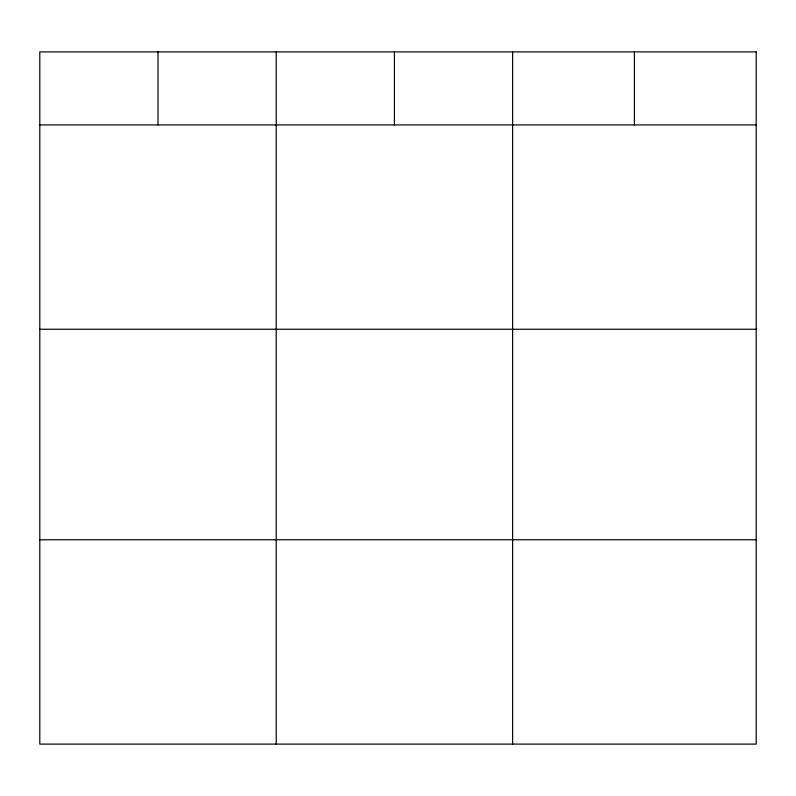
<?xml version="1.0" encoding="UTF-8"?>
<svg xmlns="http://www.w3.org/2000/svg" width="796" height="796" viewBox="0 0 796 796"><rect width="100%" height="100%" fill="white"/><g stroke="black" fill="none" stroke-linecap="round" stroke-linejoin="round"><path stroke-width="1.19" d="M39.8 124.922L756.2 124.922M39.8 329.245L756.2 329.245M39.8 539.768L756.2 539.768M634.412 51.899L634.412 124.922M512.624 51.899L512.624 744.101M394.418 51.899L394.418 124.922M276.212 51.899L276.212 744.101M158.006 51.899L158.006 124.922M756.2 51.899L39.8 51.899L39.8 744.101L756.2 744.101L756.2 51.899"/></g></svg>
